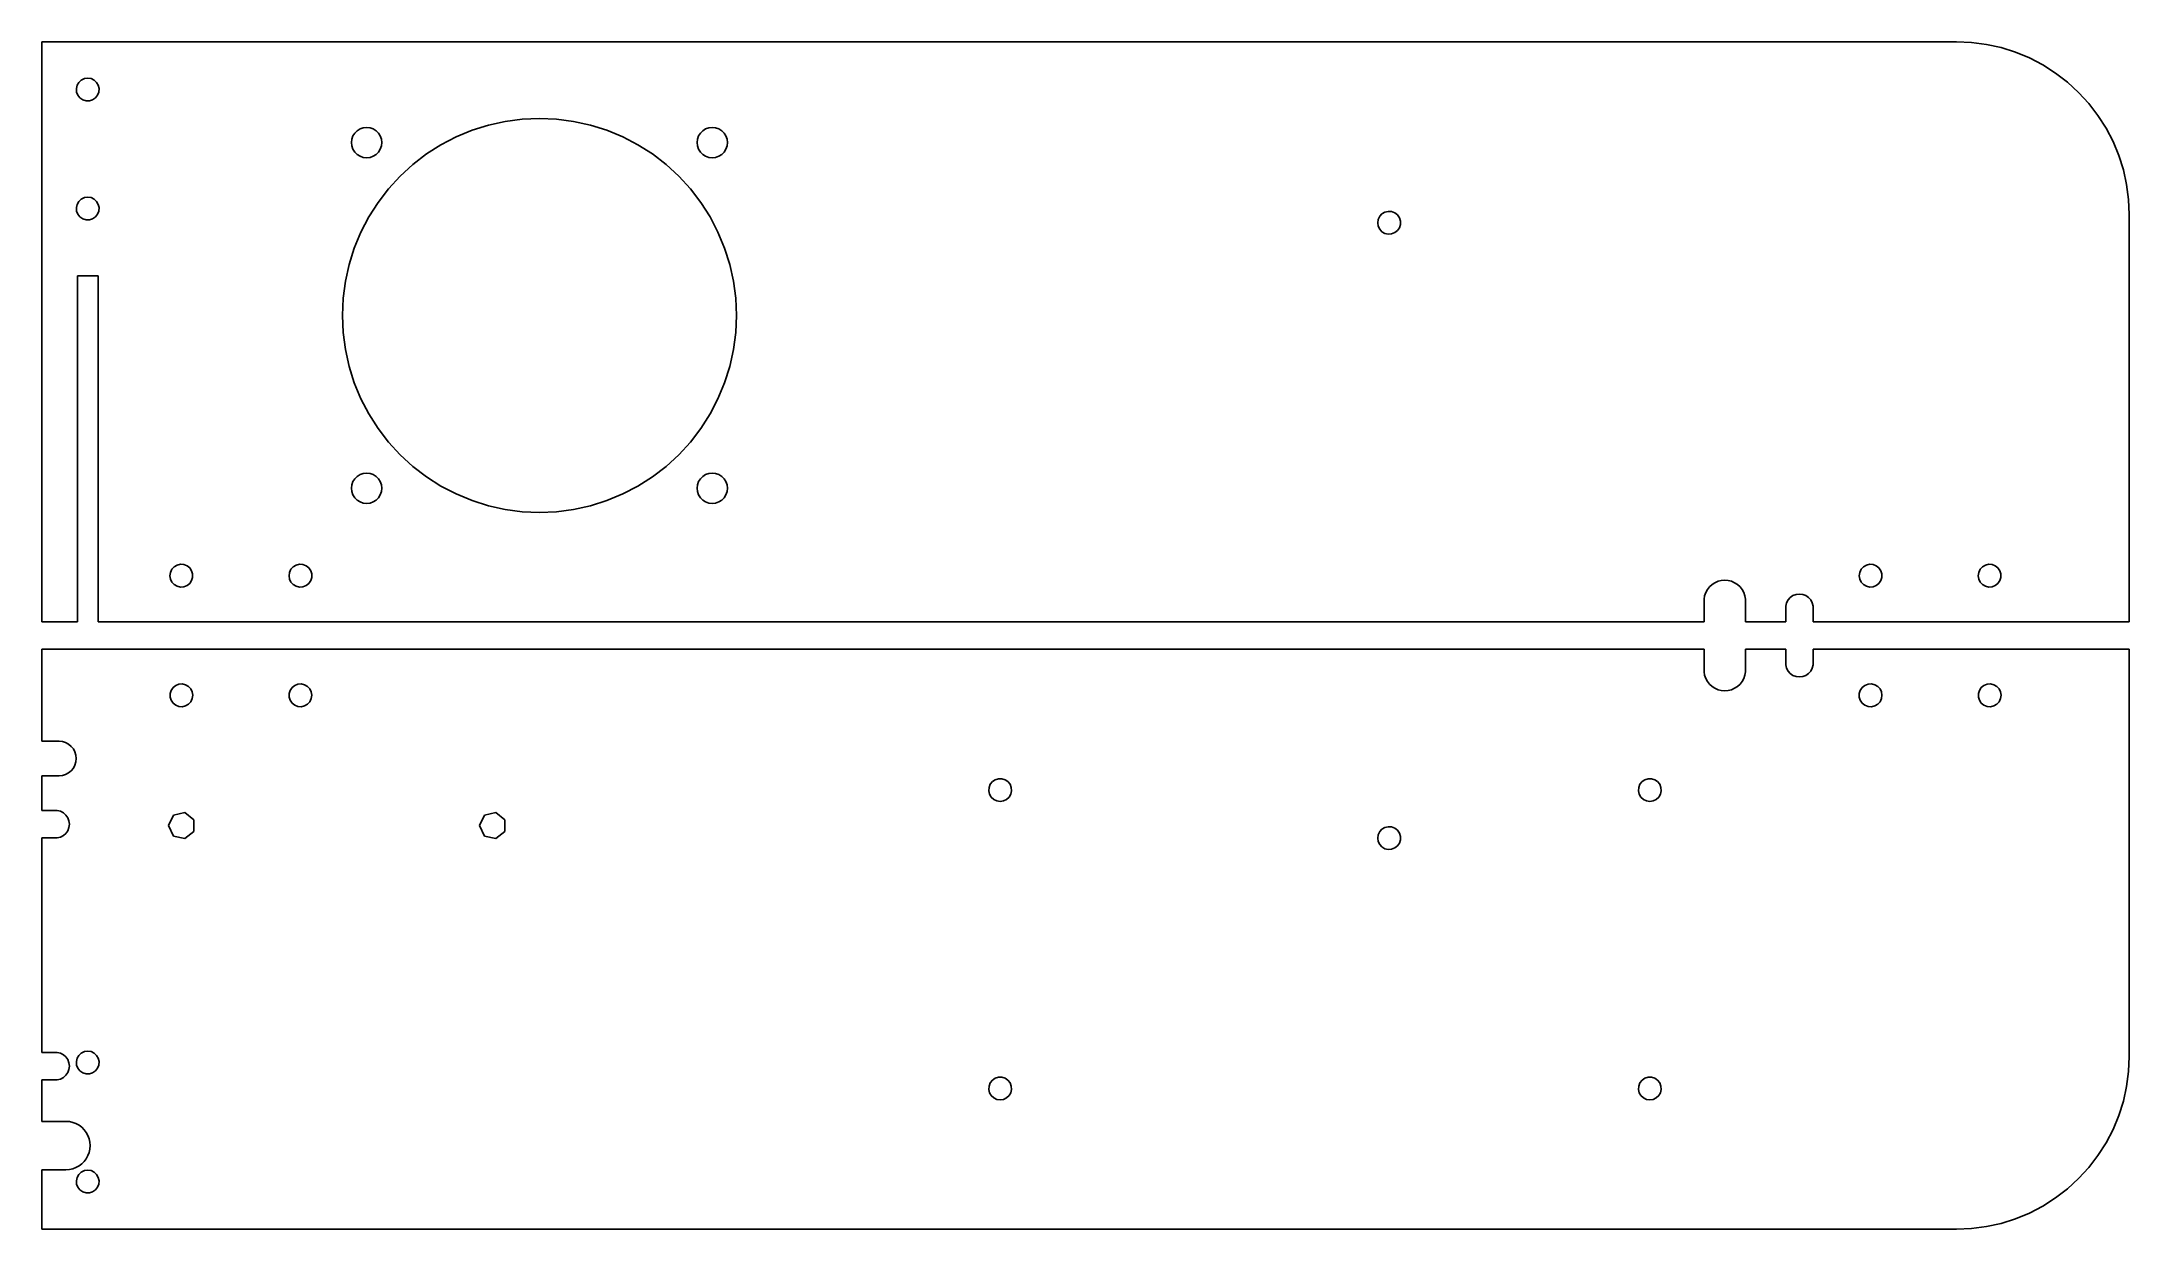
# Model space of a CAD drawing. Header units: metres. Extents: x 0 to 302, y -88 to 84.
import ezdxf

# ---------------------------------------------------------------- set-up
doc = ezdxf.new("R2010")
doc.units = ezdxf.units.M

msp = doc.modelspace()

# ---------------------------------------------------------------- linework, layer by layer
for p, q in [((277, 83.88), (0, 83.88)), ((0, 83.88), (0, 0)), ((279.179, 83.7849), (277, 83.88)), ((281.341, 83.5002), (279.179, 83.7849)), ((283.47, 83.0281), (281.341, 83.5002)), ((285.55, 82.3723), (283.47, 83.0281)), ((287.565, 81.5377), (285.55, 82.3723)), ((5.72052, 78.3433), (6.16365, 78.5567)), ((6.16365, 78.5567), (6.64999, 78.63)), ((6.64999, 78.63), (7.13634, 78.5567)), ((7.13634, 78.5567), (7.57947, 78.3433)), ((289.5, 80.5306), (287.565, 81.5377)), ((291.339, 79.3588), (289.5, 80.5306)), ((293.07, 78.0311), (291.339, 79.3588)), ((5.00461, 77.1033), (5.11404, 77.5828)), ((5.04137, 76.6128), (5.00461, 77.1033)), ((5.22105, 76.155), (5.04137, 76.6128)), ((5.11404, 77.5828), (5.35997, 78.0087)), ((5.52771, 75.7705), (5.22105, 76.155)), ((5.35997, 78.0087), (5.72052, 78.3433)), ((5.93408, 75.4934), (5.52771, 75.7705)), ((7.77228, 75.7705), (7.36591, 75.4934)), ((7.57947, 78.3433), (7.94002, 78.0087)), ((8.07893, 76.155), (7.77228, 75.7705)), ((7.94002, 78.0087), (8.18593, 77.5828)), ((8.25862, 76.6128), (8.07893, 76.155)), ((8.18593, 77.5828), (8.29538, 77.1033)), ((8.29538, 77.1033), (8.25862, 76.6128)), ((294.678, 76.5577), (293.07, 78.0311)), ((296.151, 74.9497), (294.678, 76.5577)), ((6.40407, 75.3484), (5.93408, 75.4934)), ((6.8959, 75.3484), (6.40407, 75.3484)), ((7.36591, 75.4934), (6.8959, 75.3484)), ((67.051, 72.367), (69.5161, 72.6915)), ((69.5161, 72.6915), (72, 72.8)), ((72, 72.8), (74.4839, 72.6915)), ((74.4839, 72.6915), (76.949, 72.367)), ((297.479, 73.2194), (296.151, 74.9497)), ((298.651, 71.38), (297.479, 73.2194)), ((44.8, 69.3), (44.8551, 69.7895)), ((44.8551, 69.7895), (45.0179, 70.2545)), ((45.0179, 70.2545), (45.28, 70.6717)), ((45.28, 70.6717), (45.6283, 71.02)), ((45.6283, 71.02), (46.0455, 71.2821)), ((46.0455, 71.2821), (46.5105, 71.4448)), ((46.5105, 71.4448), (47, 71.5)), ((47, 71.5), (47.4895, 71.4448)), ((47.4895, 71.4448), (47.9545, 71.2821)), ((47.9545, 71.2821), (48.3717, 71.02)), ((48.3717, 71.02), (48.72, 70.6717)), ((48.72, 70.6717), (48.9821, 70.2545)), ((48.9821, 70.2545), (49.1448, 69.7895)), ((49.1448, 69.7895), (49.2, 69.3)), ((57.75, 68.9817), (59.9554, 70.1298)), ((59.9554, 70.1298), (62.2524, 71.0812)), ((62.2524, 71.0812), (64.6237, 71.8289)), ((64.6237, 71.8289), (67.051, 72.367)), ((76.949, 72.367), (79.3763, 71.8289)), ((79.3763, 71.8289), (81.7476, 71.0812)), ((81.7476, 71.0812), (84.0446, 70.1298)), ((84.0446, 70.1298), (86.25, 68.9817)), ((94.8, 69.3), (94.8551, 69.7895)), ((94.8551, 69.7895), (95.0179, 70.2545)), ((95.0179, 70.2545), (95.28, 70.6717)), ((95.28, 70.6717), (95.6283, 71.02)), ((95.6283, 71.02), (96.0454, 71.2821)), ((96.0454, 71.2821), (96.5105, 71.4448)), ((96.5105, 71.4448), (97, 71.5)), ((97, 71.5), (97.4895, 71.4448)), ((97.4895, 71.4448), (97.9545, 71.2821)), ((97.9545, 71.2821), (98.3717, 71.02)), ((98.3717, 71.02), (98.72, 70.6717)), ((98.72, 70.6717), (98.9821, 70.2545)), ((98.9821, 70.2545), (99.1448, 69.7895)), ((99.1448, 69.7895), (99.2, 69.3)), ((299.658, 69.4454), (298.651, 71.38)), ((44.8551, 68.8104), (44.8, 69.3)), ((45.0179, 68.3454), (44.8551, 68.8104)), ((45.28, 67.9283), (45.0179, 68.3454)), ((45.6283, 67.58), (45.28, 67.9283)), ((46.0455, 67.3179), (45.6283, 67.58)), ((46.5105, 67.1552), (46.0455, 67.3179)), ((47, 67.1), (46.5105, 67.1552)), ((47.4895, 67.1552), (47, 67.1)), ((47.9545, 67.3179), (47.4895, 67.1552)), ((48.3717, 67.58), (47.9545, 67.3179)), ((48.72, 67.9283), (48.3717, 67.58)), ((48.9821, 68.3454), (48.72, 67.9283)), ((49.1448, 68.8104), (48.9821, 68.3454)), ((49.2, 69.3), (49.1448, 68.8104)), ((53.6805, 66.1323), (55.6531, 67.6458)), ((55.6531, 67.6458), (57.75, 68.9817)), ((86.25, 68.9817), (88.3469, 67.6458)), ((88.3469, 67.6458), (90.3194, 66.1323)), ((94.8551, 68.8104), (94.8, 69.3)), ((95.0179, 68.3454), (94.8551, 68.8104)), ((95.28, 67.9283), (95.0179, 68.3454)), ((95.6283, 67.58), (95.28, 67.9283)), ((96.0454, 67.3179), (95.6283, 67.58)), ((96.5105, 67.1552), (96.0454, 67.3179)), ((97, 67.1), (96.5105, 67.1552)), ((97.4895, 67.1552), (97, 67.1)), ((97.9545, 67.3179), (97.4895, 67.1552)), ((98.3717, 67.58), (97.9545, 67.3179)), ((98.72, 67.9283), (98.3717, 67.58)), ((98.9821, 68.3454), (98.72, 67.9283)), ((99.1448, 68.8104), (98.9821, 68.3454)), ((99.2, 69.3), (99.1448, 68.8104)), ((300.492, 67.4305), (299.658, 69.4454)), ((301.148, 65.3505), (300.492, 67.4305)), ((50.1677, 62.6194), (51.8474, 64.4525)), ((51.8474, 64.4525), (53.6805, 66.1323)), ((90.3194, 66.1323), (92.1525, 64.4525)), ((92.1525, 64.4525), (93.8323, 62.6194)), ((301.62, 63.2212), (301.148, 65.3505)), ((5.11404, 60.3628), (5.35997, 60.7888)), ((5.35997, 60.7888), (5.72052, 61.1233)), ((5.72052, 61.1233), (6.16365, 61.3367)), ((6.16365, 61.3367), (6.64999, 61.41)), ((6.64999, 61.41), (7.13634, 61.3367)), ((7.13634, 61.3367), (7.57947, 61.1233)), ((7.57947, 61.1233), (7.94002, 60.7888)), ((7.94002, 60.7888), (8.18593, 60.3628)), ((47.3183, 58.55), (48.6542, 60.6469)), ((48.6542, 60.6469), (50.1677, 62.6194)), ((93.8323, 62.6194), (95.3458, 60.6469)), ((95.3458, 60.6469), (96.6817, 58.55)), ((301.905, 61.0589), (301.62, 63.2212)), ((302, 58.88), (301.905, 61.0589)), ((5.00461, 59.8833), (5.11404, 60.3628)), ((5.04137, 59.3928), (5.00461, 59.8833)), ((5.22105, 58.935), (5.04137, 59.3928)), ((5.52771, 58.5505), (5.22105, 58.935)), ((5.93408, 58.2734), (5.52771, 58.5505)), ((6.40407, 58.1284), (5.93408, 58.2734)), ((6.8959, 58.1284), (6.40407, 58.1284)), ((7.36591, 58.2734), (6.8959, 58.1284)), ((7.77228, 58.5505), (7.36591, 58.2734)), ((8.07893, 58.935), (7.77228, 58.5505)), ((8.25862, 59.3928), (8.07893, 58.935)), ((8.18593, 60.3628), (8.29538, 59.8833)), ((8.29538, 59.8833), (8.25862, 59.3928)), ((46.1702, 56.3446), (47.3183, 58.55)), ((96.6817, 58.55), (97.8298, 56.3446)), ((193.272, 57.7), (193.346, 58.1863)), ((193.346, 57.2136), (193.272, 57.7)), ((193.346, 58.1863), (193.559, 58.6295)), ((193.559, 58.6295), (193.894, 58.99)), ((193.894, 58.99), (194.319, 59.2359)), ((194.319, 59.2359), (194.799, 59.3454)), ((194.799, 59.3454), (195.289, 59.3086)), ((195.289, 59.3086), (195.747, 59.1289)), ((195.747, 59.1289), (196.132, 58.8223)), ((196.132, 58.8223), (196.409, 58.4159)), ((196.409, 58.4159), (196.554, 57.9459)), ((196.554, 57.4541), (196.409, 56.9841)), ((196.554, 57.9459), (196.554, 57.4541)), ((302, 0), (302, 58.88)), ((45.2188, 54.0476), (46.1702, 56.3446)), ((97.8298, 56.3446), (98.7812, 54.0476)), ((193.559, 56.7705), (193.346, 57.2136)), ((193.894, 56.41), (193.559, 56.7705)), ((194.319, 56.164), (193.894, 56.41)), ((194.799, 56.0546), (194.319, 56.164)), ((195.289, 56.0914), (194.799, 56.0546)), ((195.747, 56.2711), (195.289, 56.0914)), ((196.132, 56.5777), (195.747, 56.2711)), ((196.409, 56.9841), (196.132, 56.5777)), ((43.933, 49.249), (44.4711, 51.6763)), ((44.4711, 51.6763), (45.2188, 54.0476)), ((98.7812, 54.0476), (99.5289, 51.6763)), ((99.5289, 51.6763), (100.067, 49.249)), ((5.15862, 50), (8.14137, 50)), ((5.15862, 0), (5.15862, 50)), ((8.14137, 50), (8.14137, 0)), ((43.6084, 46.7839), (43.933, 49.249)), ((100.067, 49.249), (100.392, 46.7839)), ((43.5, 44.3), (43.6084, 46.7839)), ((100.392, 46.7839), (100.5, 44.3)), ((43.6084, 41.8161), (43.5, 44.3)), ((100.5, 44.3), (100.392, 41.8161)), ((43.933, 39.351), (43.6084, 41.8161)), ((44.4711, 36.9236), (43.933, 39.351)), ((100.067, 39.351), (99.5289, 36.9236)), ((100.392, 41.8161), (100.067, 39.351)), ((45.2188, 34.5524), (44.4711, 36.9236)), ((99.5289, 36.9236), (98.7812, 34.5524)), ((46.1702, 32.2554), (45.2188, 34.5524)), ((98.7812, 34.5524), (97.8298, 32.2554)), ((47.3183, 30.05), (46.1702, 32.2554)), ((97.8298, 32.2554), (96.6817, 30.05)), ((48.6542, 27.9531), (47.3183, 30.05)), ((50.1677, 25.9805), (48.6542, 27.9531)), ((95.3458, 27.9531), (93.8323, 25.9805)), ((96.6817, 30.05), (95.3458, 27.9531)), ((51.8474, 24.1474), (50.1677, 25.9805)), ((93.8323, 25.9805), (92.1525, 24.1474)), ((45.6283, 21.02), (46.0455, 21.2821)), ((46.0455, 21.2821), (46.5105, 21.4448)), ((46.5105, 21.4448), (47, 21.5)), ((47, 21.5), (47.4895, 21.4448)), ((47.4895, 21.4448), (47.9545, 21.2821)), ((47.9545, 21.2821), (48.3717, 21.02)), ((53.6805, 22.4677), (51.8474, 24.1474)), ((55.6531, 20.9542), (53.6805, 22.4677)), ((90.3194, 22.4677), (88.3469, 20.9542)), ((92.1525, 24.1474), (90.3194, 22.4677)), ((95.6283, 21.02), (96.0454, 21.2821)), ((96.0454, 21.2821), (96.5105, 21.4448)), ((96.5105, 21.4448), (97, 21.5)), ((97, 21.5), (97.4895, 21.4448)), ((97.4895, 21.4448), (97.9545, 21.2821)), ((97.9545, 21.2821), (98.3717, 21.02)), ((44.8, 19.3), (44.8551, 19.7895)), ((44.8551, 18.8104), (44.8, 19.3)), ((44.8551, 19.7895), (45.0179, 20.2545)), ((45.0179, 18.3454), (44.8551, 18.8104)), ((45.0179, 20.2545), (45.28, 20.6717)), ((45.28, 17.9283), (45.0179, 18.3454)), ((45.28, 20.6717), (45.6283, 21.02)), ((48.3717, 21.02), (48.72, 20.6717)), ((48.72, 20.6717), (48.9821, 20.2545)), ((48.9821, 18.3454), (48.72, 17.9283)), ((48.9821, 20.2545), (49.1448, 19.7895)), ((49.1448, 18.8104), (48.9821, 18.3454)), ((49.1448, 19.7895), (49.2, 19.3)), ((49.2, 19.3), (49.1448, 18.8104)), ((57.75, 19.6183), (55.6531, 20.9542)), ((59.9554, 18.4702), (57.75, 19.6183)), ((62.2524, 17.5188), (59.9554, 18.4702)), ((84.0446, 18.4702), (81.7476, 17.5188)), ((86.25, 19.6183), (84.0446, 18.4702)), ((88.3469, 20.9542), (86.25, 19.6183)), ((94.8, 19.3), (94.8551, 19.7895)), ((94.8551, 18.8104), (94.8, 19.3)), ((94.8551, 19.7895), (95.0179, 20.2545)), ((95.0179, 18.3454), (94.8551, 18.8104)), ((95.0179, 20.2545), (95.28, 20.6717)), ((95.28, 17.9283), (95.0179, 18.3454)), ((95.28, 20.6717), (95.6283, 21.02)), ((98.3717, 21.02), (98.72, 20.6717)), ((98.72, 20.6717), (98.9821, 20.2545)), ((98.9821, 18.3454), (98.72, 17.9283)), ((98.9821, 20.2545), (99.1448, 19.7895)), ((99.1448, 18.8104), (98.9821, 18.3454)), ((99.1448, 19.7895), (99.2, 19.3)), ((99.2, 19.3), (99.1448, 18.8104)), ((45.6283, 17.58), (45.28, 17.9283)), ((46.0455, 17.3179), (45.6283, 17.58)), ((46.5105, 17.1552), (46.0455, 17.3179)), ((47, 17.1), (46.5105, 17.1552)), ((47.4895, 17.1552), (47, 17.1)), ((47.9545, 17.3179), (47.4895, 17.1552)), ((48.3717, 17.58), (47.9545, 17.3179)), ((48.72, 17.9283), (48.3717, 17.58)), ((64.6237, 16.7711), (62.2524, 17.5188)), ((67.051, 16.233), (64.6237, 16.7711)), ((69.5161, 15.9084), (67.051, 16.233)), ((72, 15.8), (69.5161, 15.9084)), ((74.4839, 15.9084), (72, 15.8)), ((76.949, 16.233), (74.4839, 15.9084)), ((79.3763, 16.7711), (76.949, 16.233)), ((81.7476, 17.5188), (79.3763, 16.7711)), ((95.6283, 17.58), (95.28, 17.9283)), ((96.0454, 17.3179), (95.6283, 17.58)), ((96.5105, 17.1552), (96.0454, 17.3179)), ((97, 17.1), (96.5105, 17.1552)), ((97.4895, 17.1552), (97, 17.1)), ((97.9545, 17.3179), (97.4895, 17.1552)), ((98.3717, 17.58), (97.9545, 17.3179)), ((98.72, 17.9283), (98.3717, 17.58)), ((18.55, 6.64999), (18.6233, 7.13634)), ((18.6233, 6.16365), (18.55, 6.64999)), ((18.6233, 7.13634), (18.8367, 7.57947)), ((18.8367, 5.72052), (18.6233, 6.16365)), ((18.8367, 7.57947), (19.1712, 7.94002)), ((19.1712, 7.94002), (19.5972, 8.18593)), ((19.5972, 8.18593), (20.0767, 8.29538)), ((20.0767, 8.29538), (20.5672, 8.25862)), ((20.5672, 8.25862), (21.025, 8.07893)), ((21.025, 8.07893), (21.4095, 7.77228)), ((21.4095, 7.77228), (21.6866, 7.36591)), ((21.6866, 7.36591), (21.8316, 6.8959)), ((21.8316, 6.40407), (21.6866, 5.93408)), ((21.8316, 6.8959), (21.8316, 6.40407)), ((35.77, 6.64999), (35.8433, 7.13634)), ((35.8433, 6.16365), (35.77, 6.64999)), ((35.8433, 7.13634), (36.0567, 7.57947)), ((36.0567, 5.72052), (35.8433, 6.16365)), ((36.0567, 7.57947), (36.3912, 7.94002)), ((36.3912, 7.94002), (36.8172, 8.18593)), ((36.8172, 8.18593), (37.2967, 8.29538)), ((37.2967, 8.29538), (37.7872, 8.25862)), ((37.7872, 8.25862), (38.245, 8.07893)), ((38.245, 8.07893), (38.6295, 7.77228)), ((38.6295, 7.77228), (38.9066, 7.36591)), ((38.9066, 7.36591), (39.0516, 6.8959)), ((39.0516, 6.40407), (38.9066, 5.93408)), ((39.0516, 6.8959), (39.0516, 6.40407)), ((262.93, 6.64999), (263.003, 7.13634)), ((263.003, 6.16365), (262.93, 6.64999)), ((263.003, 7.13634), (263.217, 7.57947)), ((263.217, 5.72052), (263.003, 6.16365)), ((263.217, 7.57947), (263.551, 7.94002)), ((263.551, 7.94002), (263.977, 8.18593)), ((263.977, 8.18593), (264.457, 8.29538)), ((264.457, 8.29538), (264.947, 8.25862)), ((264.947, 8.25862), (265.405, 8.07893)), ((265.405, 8.07893), (265.79, 7.77228)), ((265.79, 7.77228), (266.067, 7.36591)), ((266.067, 7.36591), (266.212, 6.8959)), ((266.212, 6.40407), (266.067, 5.93408)), ((266.212, 6.8959), (266.212, 6.40407)), ((280.15, 6.64999), (280.223, 7.13634)), ((280.223, 6.16365), (280.15, 6.64999)), ((280.223, 7.13634), (280.437, 7.57947)), ((280.437, 5.72052), (280.223, 6.16365)), ((280.437, 7.57947), (280.771, 7.94002)), ((280.771, 7.94002), (281.197, 8.18593)), ((281.197, 8.18593), (281.677, 8.29538)), ((281.677, 8.29538), (282.167, 8.25862)), ((282.167, 8.25862), (282.625, 8.07893)), ((282.625, 8.07893), (283.01, 7.77228)), ((283.01, 7.77228), (283.287, 7.36591)), ((283.287, 7.36591), (283.432, 6.8959)), ((283.432, 6.40407), (283.287, 5.93408)), ((283.432, 6.8959), (283.432, 6.40407)), ((19.1712, 5.35997), (18.8367, 5.72052)), ((19.5972, 5.11404), (19.1712, 5.35997)), ((20.0767, 5.00461), (19.5972, 5.11404)), ((20.5672, 5.04137), (20.0767, 5.00461)), ((21.025, 5.22105), (20.5672, 5.04137)), ((21.4095, 5.52771), (21.025, 5.22105)), ((21.6866, 5.93408), (21.4095, 5.52771)), ((36.3912, 5.35997), (36.0567, 5.72052)), ((36.8172, 5.11404), (36.3912, 5.35997)), ((37.2967, 5.00461), (36.8172, 5.11404)), ((37.7872, 5.04137), (37.2967, 5.00461)), ((38.245, 5.22105), (37.7872, 5.04137)), ((38.6295, 5.52771), (38.245, 5.22105)), ((38.9066, 5.93408), (38.6295, 5.52771)), ((240.49, 3.24773), (240.572, 3.73645)), ((240.49, 0), (240.49, 3.24773)), ((240.572, 3.73645), (240.733, 4.20508)), ((240.733, 4.20508), (240.968, 4.64084)), ((240.968, 4.64084), (241.273, 5.03183)), ((241.273, 5.03183), (241.637, 5.36742)), ((241.637, 5.36742), (242.052, 5.63841)), ((242.052, 5.63841), (242.506, 5.83745)), ((242.506, 5.83745), (242.986, 5.95908)), ((242.986, 5.95908), (243.48, 6)), ((243.48, 6), (243.974, 5.95908)), ((243.974, 5.95908), (244.454, 5.83745)), ((244.454, 5.83745), (244.908, 5.63841)), ((244.908, 5.63841), (245.323, 5.36742)), ((245.323, 5.36742), (245.687, 5.03183)), ((245.687, 5.03183), (245.991, 4.64084)), ((245.991, 4.64084), (246.227, 4.20508)), ((246.227, 4.20508), (246.388, 3.73645)), ((246.388, 3.73645), (246.47, 3.24773)), ((246.47, 3.24773), (246.47, 0)), ((252.41, 2.7092), (252.634, 3.13612)), ((252.634, 3.13612), (252.954, 3.49701)), ((252.954, 3.49701), (253.351, 3.7709)), ((253.351, 3.7709), (253.801, 3.94188)), ((253.801, 3.94188), (254.28, 4)), ((254.28, 4), (254.759, 3.94188)), ((254.759, 3.94188), (255.209, 3.7709)), ((255.209, 3.7709), (255.606, 3.49701)), ((255.606, 3.49701), (255.926, 3.13612)), ((255.926, 3.13612), (256.15, 2.7092)), ((263.551, 5.35997), (263.217, 5.72052)), ((263.977, 5.11404), (263.551, 5.35997)), ((264.457, 5.00461), (263.977, 5.11404)), ((264.947, 5.04137), (264.457, 5.00461)), ((265.405, 5.22105), (264.947, 5.04137)), ((265.79, 5.52771), (265.405, 5.22105)), ((266.067, 5.93408), (265.79, 5.52771)), ((280.771, 5.35997), (280.437, 5.72052)), ((281.197, 5.11404), (280.771, 5.35997)), ((281.677, 5.00461), (281.197, 5.11404)), ((282.167, 5.04137), (281.677, 5.00461)), ((282.625, 5.22105), (282.167, 5.04137)), ((283.01, 5.52771), (282.625, 5.22105)), ((283.287, 5.93408), (283.01, 5.52771)), ((0, 0), (5.15862, 0)), ((8.14137, 0), (240.49, 0)), ((246.47, 0), (252.295, 0)), ((252.295, 2.24106), (252.41, 2.7092)), ((252.295, 0), (252.295, 2.24106)), ((256.15, 2.7092), (256.265, 2.24106)), ((256.265, 2.24106), (256.265, 0)), ((256.265, 0), (302, 0)), ((240.49, -3.99998), (0, -3.99998)), ((0, -3.99998), (0, -17.3)), ((240.49, -7.24773), (240.49, -3.99998)), ((252.295, -3.99998), (246.47, -3.99998)), ((246.47, -3.99998), (246.47, -7.24773)), ((252.295, -6.24106), (252.295, -3.99998)), ((302, -3.99998), (256.265, -3.99998)), ((256.265, -3.99998), (256.265, -6.24106)), ((302, -62.88), (302, -3.99998)), ((19.375, -9.22105), (19.8328, -9.04137)), ((19.8328, -9.04137), (20.3233, -9.00461)), ((20.3233, -9.00461), (20.8028, -9.11404)), ((36.595, -9.22105), (37.0528, -9.04137)), ((37.0528, -9.04137), (37.5433, -9.00461)), ((37.5433, -9.00461), (38.0228, -9.11404)), ((240.572, -7.73645), (240.49, -7.24773)), ((240.733, -8.20508), (240.572, -7.73645)), ((240.968, -8.64084), (240.733, -8.20508)), ((241.273, -9.03183), (240.968, -8.64084)), ((241.637, -9.36742), (241.273, -9.03183)), ((245.687, -9.03183), (245.323, -9.36742)), ((245.991, -8.64084), (245.687, -9.03183)), ((246.227, -8.20508), (245.991, -8.64084)), ((246.388, -7.73645), (246.227, -8.20508)), ((246.47, -7.24773), (246.388, -7.73645)), ((252.41, -6.7092), (252.295, -6.24106)), ((252.634, -7.13612), (252.41, -6.7092)), ((252.954, -7.49701), (252.634, -7.13612)), ((253.351, -7.7709), (252.954, -7.49701)), ((253.801, -7.94188), (253.351, -7.7709)), ((254.28, -8), (253.801, -7.94188)), ((254.759, -7.94188), (254.28, -8)), ((255.209, -7.7709), (254.759, -7.94188)), ((255.606, -7.49701), (255.209, -7.7709)), ((255.926, -7.13612), (255.606, -7.49701)), ((256.15, -6.7092), (255.926, -7.13612)), ((256.265, -6.24106), (256.15, -6.7092)), ((263.755, -9.22105), (264.213, -9.04137)), ((264.213, -9.04137), (264.703, -9.00461)), ((264.703, -9.00461), (265.183, -9.11404)), ((280.975, -9.22105), (281.433, -9.04137)), ((281.433, -9.04137), (281.923, -9.00461)), ((281.923, -9.00461), (282.403, -9.11404)), ((18.5684, -10.4041), (18.7134, -9.93408)), ((18.5684, -10.8959), (18.5684, -10.4041)), ((18.7134, -11.3659), (18.5684, -10.8959)), ((18.7134, -9.93408), (18.9905, -9.52771)), ((18.9905, -11.7723), (18.7134, -11.3659)), ((18.9905, -9.52771), (19.375, -9.22105)), ((19.375, -12.0789), (18.9905, -11.7723)), ((19.8328, -12.2586), (19.375, -12.0789)), ((20.8028, -9.11404), (21.2287, -9.35997)), ((21.2287, -11.94), (20.8028, -12.1859)), ((21.2287, -9.35997), (21.5633, -9.72052)), ((21.5633, -11.5795), (21.2287, -11.94)), ((21.5633, -9.72052), (21.7767, -10.1637)), ((21.7767, -11.1363), (21.5633, -11.5795)), ((21.7767, -10.1637), (21.85, -10.65)), ((21.85, -10.65), (21.7767, -11.1363)), ((35.7884, -10.4041), (35.9334, -9.93408)), ((35.7884, -10.8959), (35.7884, -10.4041)), ((35.9334, -11.3659), (35.7884, -10.8959)), ((35.9334, -9.93408), (36.2104, -9.52771)), ((36.2104, -11.7723), (35.9334, -11.3659)), ((36.2104, -9.52771), (36.595, -9.22105)), ((36.595, -12.0789), (36.2104, -11.7723)), ((37.0528, -12.2586), (36.595, -12.0789)), ((38.0228, -9.11404), (38.4487, -9.35997)), ((38.4487, -11.94), (38.0228, -12.1859)), ((38.4487, -9.35997), (38.7833, -9.72052)), ((38.7833, -11.5795), (38.4487, -11.94)), ((38.7833, -9.72052), (38.9967, -10.1637)), ((38.9967, -11.1363), (38.7833, -11.5795)), ((38.9967, -10.1637), (39.07, -10.65)), ((39.07, -10.65), (38.9967, -11.1363)), ((242.052, -9.63841), (241.637, -9.36742)), ((242.506, -9.83745), (242.052, -9.63841)), ((242.986, -9.95908), (242.506, -9.83745)), ((243.48, -10), (242.986, -9.95908)), ((243.974, -9.95908), (243.48, -10)), ((244.454, -9.83745), (243.974, -9.95908)), ((244.908, -9.63841), (244.454, -9.83745)), ((245.323, -9.36742), (244.908, -9.63841)), ((262.948, -10.4041), (263.093, -9.93408)), ((262.948, -10.8959), (262.948, -10.4041)), ((263.093, -11.3659), (262.948, -10.8959)), ((263.093, -9.93408), (263.37, -9.52771)), ((263.37, -11.7723), (263.093, -11.3659)), ((263.37, -9.52771), (263.755, -9.22105)), ((263.755, -12.0789), (263.37, -11.7723)), ((264.213, -12.2586), (263.755, -12.0789)), ((265.183, -9.11404), (265.609, -9.35997)), ((265.609, -11.94), (265.183, -12.1859)), ((265.609, -9.35997), (265.943, -9.72052)), ((265.943, -11.5795), (265.609, -11.94)), ((265.943, -9.72052), (266.157, -10.1637)), ((266.157, -11.1363), (265.943, -11.5795)), ((266.157, -10.1637), (266.23, -10.65)), ((266.23, -10.65), (266.157, -11.1363)), ((280.168, -10.4041), (280.313, -9.93408)), ((280.168, -10.8959), (280.168, -10.4041)), ((280.313, -11.3659), (280.168, -10.8959)), ((280.313, -9.93408), (280.59, -9.52771)), ((280.59, -11.7723), (280.313, -11.3659)), ((280.59, -9.52771), (280.975, -9.22105)), ((280.975, -12.0789), (280.59, -11.7723)), ((281.433, -12.2586), (280.975, -12.0789)), ((282.403, -9.11404), (282.829, -9.35997)), ((282.829, -11.94), (282.403, -12.1859)), ((282.829, -9.35997), (283.163, -9.72052)), ((283.163, -11.5795), (282.829, -11.94)), ((283.163, -9.72052), (283.377, -10.1637)), ((283.377, -11.1363), (283.163, -11.5795)), ((283.377, -10.1637), (283.45, -10.65)), ((283.45, -10.65), (283.377, -11.1363)), ((20.3233, -12.2954), (19.8328, -12.2586)), ((20.8028, -12.1859), (20.3233, -12.2954)), ((37.5433, -12.2954), (37.0528, -12.2586)), ((38.0228, -12.1859), (37.5433, -12.2954)), ((264.703, -12.2954), (264.213, -12.2586)), ((265.183, -12.1859), (264.703, -12.2954)), ((281.923, -12.2954), (281.433, -12.2586)), ((282.403, -12.1859), (281.923, -12.2954)), ((0, -17.3), (2.5, -17.3)), ((2.5, -17.3), (2.98772, -17.348)), ((2.98772, -17.348), (3.4567, -17.4903)), ((3.4567, -17.4903), (3.88892, -17.7213)), ((3.88892, -17.7213), (4.26776, -18.0322)), ((4.26776, -18.0322), (4.57866, -18.4111)), ((4.57866, -18.4111), (4.80969, -18.8433)), ((4.80969, -20.7567), (4.57866, -21.1889)), ((4.80969, -18.8433), (4.95195, -19.3123)), ((4.95195, -20.2877), (4.80969, -20.7567)), ((4.95195, -19.3123), (5, -19.8)), ((5, -19.8), (4.95195, -20.2877)), ((2.49998, -22.3), (0, -22.3)), ((0, -22.3), (0, -27.3146)), ((2.98772, -22.252), (2.49998, -22.3)), ((3.4567, -22.1097), (2.98772, -22.252)), ((3.88892, -21.8787), (3.4567, -22.1097)), ((4.26776, -21.5678), (3.88892, -21.8787)), ((4.57866, -21.1889), (4.26776, -21.5678)), ((137.015, -24.4733), (137.051, -23.9828)), ((137.051, -23.9828), (137.231, -23.525)), ((137.231, -23.525), (137.538, -23.1405)), ((137.538, -23.1405), (137.944, -22.8634)), ((137.944, -22.8634), (138.414, -22.7184)), ((138.414, -22.7184), (138.906, -22.7184)), ((138.906, -22.7184), (139.376, -22.8634)), ((139.376, -22.8634), (139.782, -23.1405)), ((139.782, -23.1405), (140.089, -23.525)), ((140.089, -23.525), (140.269, -23.9828)), ((140.269, -23.9828), (140.305, -24.4733)), ((230.995, -24.4733), (231.031, -23.9828)), ((231.031, -23.9828), (231.211, -23.525)), ((231.211, -23.525), (231.518, -23.1405)), ((231.518, -23.1405), (231.924, -22.8634)), ((231.924, -22.8634), (232.394, -22.7184)), ((232.394, -22.7184), (232.886, -22.7184)), ((232.886, -22.7184), (233.356, -22.8634)), ((233.356, -22.8634), (233.762, -23.1405)), ((233.762, -23.1405), (234.069, -23.525)), ((234.069, -23.525), (234.249, -23.9828)), ((234.249, -23.9828), (234.285, -24.4733)), ((137.124, -24.9528), (137.015, -24.4733)), ((137.37, -25.3788), (137.124, -24.9528)), ((137.731, -25.7133), (137.37, -25.3788)), ((138.174, -25.9267), (137.731, -25.7133)), ((138.66, -26), (138.174, -25.9267)), ((139.146, -25.9267), (138.66, -26)), ((139.589, -25.7133), (139.146, -25.9267)), ((139.95, -25.3788), (139.589, -25.7133)), ((140.196, -24.9528), (139.95, -25.3788)), ((140.305, -24.4733), (140.196, -24.9528)), ((231.104, -24.9528), (230.995, -24.4733)), ((231.35, -25.3788), (231.104, -24.9528)), ((231.711, -25.7133), (231.35, -25.3788)), ((232.154, -25.9267), (231.711, -25.7133)), ((232.64, -26), (232.154, -25.9267)), ((233.126, -25.9267), (232.64, -26)), ((233.569, -25.7133), (233.126, -25.9267)), ((233.93, -25.3788), (233.569, -25.7133)), ((234.176, -24.9528), (233.93, -25.3788)), ((234.285, -24.4733), (234.176, -24.9528)), ((0, -27.3146), (2.24106, -27.3146)), ((2.24106, -27.3146), (2.7092, -27.43)), ((2.7092, -27.43), (3.13612, -27.654)), ((3.13612, -27.654), (3.49701, -27.9737)), ((3.49701, -27.9737), (3.7709, -28.3705)), ((3.7709, -28.3705), (3.94188, -28.8214)), ((3.94188, -29.7786), (3.7709, -30.2294)), ((3.94188, -28.8214), (4, -29.3)), ((4, -29.3), (3.94188, -29.7786)), ((18.3286, -29.5), (19.0558, -27.99)), ((19.0558, -31.01), (18.3286, -29.5)), ((19.0558, -27.99), (20.6898, -27.6171)), ((20.6898, -27.6171), (22.0001, -28.662)), ((22.0001, -28.662), (22.0001, -30.338)), ((63.3286, -29.5), (64.0558, -27.99)), ((64.0558, -31.01), (63.3286, -29.5)), ((64.0558, -27.99), (65.6898, -27.6171)), ((65.6898, -27.6171), (67.0001, -28.662)), ((67.0001, -28.662), (67.0001, -30.338)), ((193.559, -30.3705), (193.894, -30.01)), ((193.894, -30.01), (194.319, -29.7641)), ((194.319, -29.7641), (194.799, -29.6546)), ((194.799, -29.6546), (195.289, -29.6914)), ((195.289, -29.6914), (195.747, -29.871)), ((195.747, -29.871), (196.132, -30.1777)), ((196.132, -30.1777), (196.409, -30.5841)), ((2.24106, -31.2854), (0, -31.2854)), ((0, -31.2854), (0, -62.2946)), ((2.7092, -31.17), (2.24106, -31.2854)), ((3.13612, -30.946), (2.7092, -31.17)), ((3.49701, -30.6262), (3.13612, -30.946)), ((3.7709, -30.2294), (3.49701, -30.6262)), ((20.6898, -31.3829), (19.0558, -31.01)), ((22.0001, -30.338), (20.6898, -31.3829)), ((65.6898, -31.3829), (64.0558, -31.01)), ((67.0001, -30.338), (65.6898, -31.3829)), ((193.272, -31.3), (193.346, -30.8136)), ((193.346, -31.7863), (193.272, -31.3)), ((193.346, -30.8136), (193.559, -30.3705)), ((193.559, -32.2295), (193.346, -31.7863)), ((193.894, -32.59), (193.559, -32.2295)), ((194.319, -32.8359), (193.894, -32.59)), ((194.799, -32.9454), (194.319, -32.8359)), ((195.289, -32.9086), (194.799, -32.9454)), ((195.747, -32.7289), (195.289, -32.9086)), ((196.132, -32.4223), (195.747, -32.7289)), ((196.409, -32.0159), (196.132, -32.4223)), ((196.409, -30.5841), (196.554, -31.0541)), ((196.554, -31.5459), (196.409, -32.0159)), ((196.554, -31.0541), (196.554, -31.5459)), ((0, -62.2946), (2.24106, -62.2946)), ((2.24106, -62.2946), (2.7092, -62.41)), ((2.7092, -62.41), (3.13612, -62.634)), ((3.13612, -62.634), (3.49701, -62.9538)), ((3.49701, -62.9538), (3.7709, -63.3505)), ((3.7709, -63.3505), (3.94188, -63.8014)), ((5.00461, -63.6367), (5.11404, -63.1572)), ((5.11404, -63.1572), (5.35997, -62.7312)), ((5.35997, -62.7312), (5.72052, -62.3967)), ((5.72052, -62.3967), (6.16365, -62.1833)), ((6.16365, -62.1833), (6.64999, -62.11)), ((6.64999, -62.11), (7.13634, -62.1833)), ((7.13634, -62.1833), (7.57947, -62.3967)), ((7.57947, -62.3967), (7.94002, -62.7312)), ((7.94002, -62.7312), (8.18593, -63.1572)), ((8.18593, -63.1572), (8.29538, -63.6367)), ((301.905, -65.0589), (302, -62.88)), ((2.24106, -66.2654), (0, -66.2654)), ((0, -66.2654), (0, -72.28)), ((2.7092, -66.15), (2.24106, -66.2654)), ((3.13612, -65.926), (2.7092, -66.15)), ((3.49701, -65.6062), (3.13612, -65.926)), ((3.7709, -65.2094), (3.49701, -65.6062)), ((3.94188, -64.7586), (3.7709, -65.2094)), ((3.94188, -63.8014), (4, -64.28)), ((4, -64.28), (3.94188, -64.7586)), ((5.04137, -64.1272), (5.00461, -63.6367)), ((5.22105, -64.585), (5.04137, -64.1272)), ((5.52771, -64.9695), (5.22105, -64.585)), ((5.93408, -65.2466), (5.52771, -64.9695)), ((6.40407, -65.3916), (5.93408, -65.2466)), ((6.8959, -65.3916), (6.40407, -65.3916)), ((7.36591, -65.2466), (6.8959, -65.3916)), ((7.77228, -64.9695), (7.36591, -65.2466)), ((8.07893, -64.585), (7.77228, -64.9695)), ((8.25862, -64.1272), (8.07893, -64.585)), ((8.29538, -63.6367), (8.25862, -64.1272)), ((137.231, -66.705), (137.538, -66.3204)), ((137.538, -66.3204), (137.944, -66.0434)), ((137.944, -66.0434), (138.414, -65.8984)), ((138.414, -65.8984), (138.906, -65.8984)), ((138.906, -65.8984), (139.376, -66.0434)), ((139.376, -66.0434), (139.782, -66.3204)), ((139.782, -66.3204), (140.089, -66.705)), ((231.211, -66.705), (231.518, -66.3204)), ((231.518, -66.3204), (231.924, -66.0434)), ((231.924, -66.0434), (232.394, -65.8984)), ((232.394, -65.8984), (232.886, -65.8984)), ((232.886, -65.8984), (233.356, -66.0434)), ((233.356, -66.0434), (233.762, -66.3204)), ((233.762, -66.3204), (234.069, -66.705)), ((301.62, -67.2212), (301.905, -65.0589)), ((137.015, -67.6533), (137.051, -67.1628)), ((137.124, -68.1328), (137.015, -67.6533)), ((137.051, -67.1628), (137.231, -66.705)), ((137.37, -68.5587), (137.124, -68.1328)), ((137.731, -68.8933), (137.37, -68.5587)), ((138.174, -69.1067), (137.731, -68.8933)), ((138.66, -69.18), (138.174, -69.1067)), ((139.146, -69.1067), (138.66, -69.18)), ((139.589, -68.8933), (139.146, -69.1067)), ((139.95, -68.5587), (139.589, -68.8933)), ((140.196, -68.1328), (139.95, -68.5587)), ((140.089, -66.705), (140.269, -67.1628)), ((140.305, -67.6533), (140.196, -68.1328)), ((140.269, -67.1628), (140.305, -67.6533)), ((230.995, -67.6533), (231.031, -67.1628)), ((231.104, -68.1328), (230.995, -67.6533)), ((231.031, -67.1628), (231.211, -66.705)), ((231.35, -68.5587), (231.104, -68.1328)), ((231.711, -68.8933), (231.35, -68.5587)), ((232.154, -69.1067), (231.711, -68.8933)), ((232.64, -69.18), (232.154, -69.1067)), ((233.126, -69.1067), (232.64, -69.18)), ((233.569, -68.8933), (233.126, -69.1067)), ((233.93, -68.5587), (233.569, -68.8933)), ((234.176, -68.1328), (233.93, -68.5587)), ((234.069, -66.705), (234.249, -67.1628)), ((234.285, -67.6533), (234.176, -68.1328)), ((234.249, -67.1628), (234.285, -67.6533)), ((300.492, -71.4305), (301.148, -69.3505)), ((301.148, -69.3505), (301.62, -67.2212)), ((0, -72.28), (3.5, -72.28)), ((3.5, -72.28), (3.99809, -72.3156)), ((3.99809, -72.3156), (4.48605, -72.4218)), ((4.48605, -72.4218), (4.95395, -72.5963)), ((299.658, -73.4454), (300.492, -71.4305)), ((4.95395, -72.5963), (5.39224, -72.8356)), ((5.39224, -72.8356), (5.79201, -73.1349)), ((5.79201, -73.1349), (6.14511, -73.488)), ((6.14511, -73.488), (6.44438, -73.8877)), ((6.44438, -73.8877), (6.6837, -74.326)), ((6.6837, -74.326), (6.85822, -74.7939)), ((6.85822, -74.7939), (6.96437, -75.2819)), ((6.96437, -75.2819), (7, -75.78)), ((297.479, -77.2194), (298.651, -75.38)), ((298.651, -75.38), (299.658, -73.4454)), ((5.79201, -78.4251), (5.39224, -78.7244)), ((6.14511, -78.072), (5.79201, -78.4251)), ((6.44438, -77.6722), (6.14511, -78.072)), ((6.6837, -77.2339), (6.44438, -77.6722)), ((6.85822, -76.7661), (6.6837, -77.2339)), ((6.96437, -76.2781), (6.85822, -76.7661)), ((7, -75.78), (6.96437, -76.2781)), ((296.151, -78.9497), (297.479, -77.2194)), ((3.49998, -79.28), (0, -79.28)), ((0, -79.28), (0, -87.88)), ((3.99809, -79.2444), (3.49998, -79.28)), ((4.48605, -79.1382), (3.99809, -79.2444)), ((4.95395, -78.9637), (4.48605, -79.1382)), ((5.39224, -78.7244), (4.95395, -78.9637)), ((5.00461, -80.8567), (5.11404, -80.3772)), ((5.04137, -81.3472), (5.00461, -80.8567)), ((5.22105, -81.805), (5.04137, -81.3472)), ((5.11404, -80.3772), (5.35997, -79.9512)), ((5.35997, -79.9512), (5.72052, -79.6167)), ((5.72052, -79.6167), (6.16365, -79.4033)), ((6.16365, -79.4033), (6.64999, -79.33)), ((6.64999, -79.33), (7.13634, -79.4033)), ((7.13634, -79.4033), (7.57947, -79.6167)), ((7.57947, -79.6167), (7.94002, -79.9512)), ((7.94002, -79.9512), (8.18593, -80.3772)), ((8.25862, -81.3472), (8.07893, -81.805)), ((8.18593, -80.3772), (8.29538, -80.8567)), ((8.29538, -80.8567), (8.25862, -81.3472)), ((293.07, -82.0311), (294.678, -80.5577)), ((294.678, -80.5577), (296.151, -78.9497)), ((5.52771, -82.1895), (5.22105, -81.805)), ((5.93408, -82.4666), (5.52771, -82.1895)), ((6.40407, -82.6116), (5.93408, -82.4666)), ((6.8959, -82.6116), (6.40407, -82.6116)), ((7.36591, -82.4666), (6.8959, -82.6116)), ((7.77228, -82.1895), (7.36591, -82.4666)), ((8.07893, -81.805), (7.77228, -82.1895)), ((287.565, -85.5377), (289.5, -84.5306)), ((289.5, -84.5306), (291.339, -83.3588)), ((291.339, -83.3588), (293.07, -82.0311)), ((279.179, -87.7849), (281.341, -87.5002)), ((281.341, -87.5002), (283.47, -87.0281)), ((283.47, -87.0281), (285.55, -86.3723)), ((285.55, -86.3723), (287.565, -85.5377)), ((0, -87.88), (277, -87.88)), ((277, -87.88), (279.179, -87.7849))]:
    msp.add_line(p, q)

doc.saveas('drawing.dxf')
